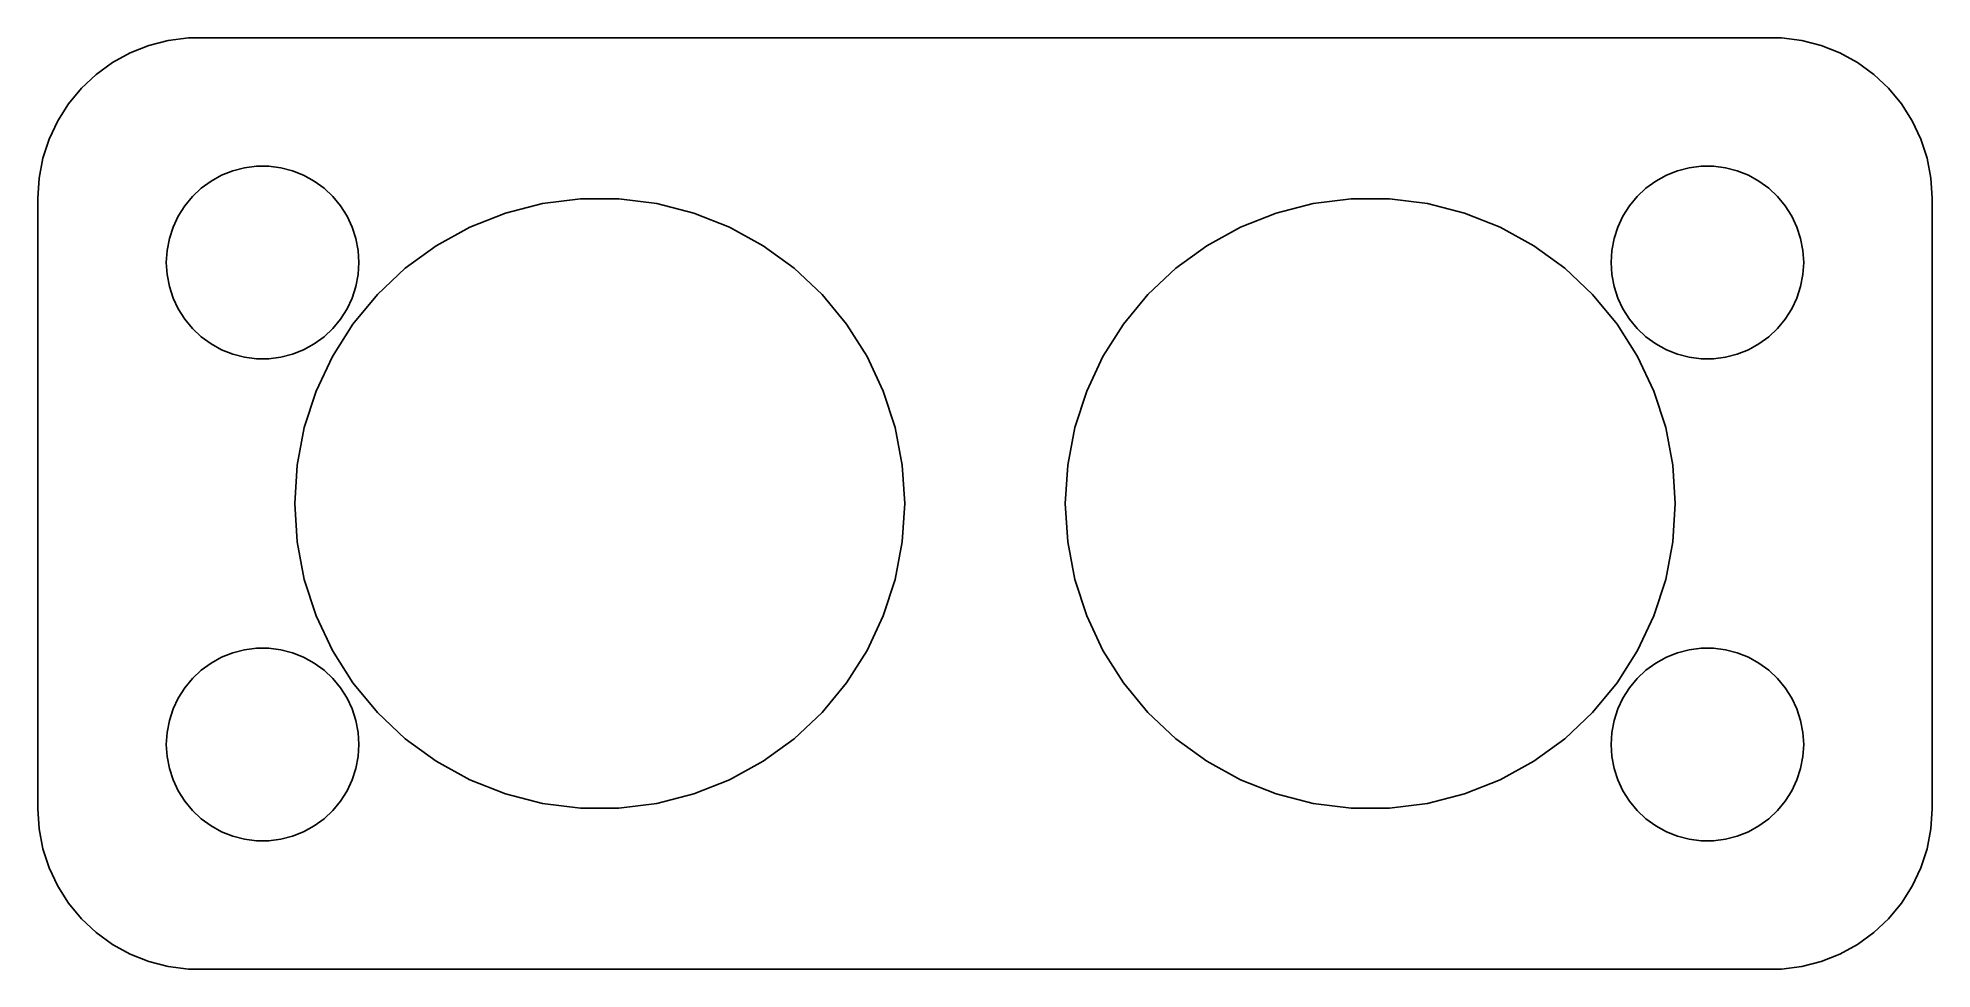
# Model space of a CAD drawing. Header units: metres. Extents: x -29.5 to 29.5, y -14.5 to 14.5.
import ezdxf

# ---------------------------------------------------------------- set-up
doc = ezdxf.new("R2010")
doc.units = ezdxf.units.M

msp = doc.modelspace()

# ---------------------------------------------------------------- linework, layer by layer
for p, q in [((-26.0451, 14.2553), (-26.6289, 14.0241)), ((-25.4369, 14.4114), (-26.0451, 14.2553)), ((-24.8139, 14.4901), (-25.4369, 14.4114)), ((24.8139, 14.4901), (-24.8139, 14.4901)), ((25.4369, 14.4114), (24.8139, 14.4901)), ((26.0451, 14.2553), (25.4369, 14.4114)), ((26.6289, 14.0241), (26.0451, 14.2553)), ((-27.1791, 13.7216), (-27.6871, 13.3526)), ((-26.6289, 14.0241), (-27.1791, 13.7216)), ((27.1791, 13.7216), (26.6289, 14.0241)), ((27.6871, 13.3526), (27.1791, 13.7216)), ((-27.6871, 13.3526), (-28.1448, 12.9227)), ((28.1448, 12.9227), (27.6871, 13.3526)), ((-28.5451, 12.4389), (-28.8815, 11.9088)), ((-28.1448, 12.9227), (-28.5451, 12.4389)), ((28.5451, 12.4389), (28.1448, 12.9227)), ((28.8815, 11.9088), (28.5451, 12.4389)), ((-28.8815, 11.9088), (-29.1489, 11.3406)), ((29.1489, 11.3406), (28.8815, 11.9088)), ((-29.1489, 11.3406), (-29.3429, 10.7434)), ((29.3429, 10.7434), (29.1489, 11.3406)), ((-29.3429, 10.7434), (-29.4606, 10.1267)), ((29.4606, 10.1267), (29.3429, 10.7434)), ((-29.4606, 10.1267), (-29.5, 9.5)), ((-24.4123, 9.81154), (-24.1075, 10.033)), ((-24.1075, 10.033), (-23.7773, 10.2145)), ((-23.7773, 10.2145), (-23.427, 10.3532)), ((-23.427, 10.3532), (-23.0621, 10.4469)), ((-23.0621, 10.4469), (-22.6884, 10.4941)), ((-22.6884, 10.4941), (-22.3116, 10.4941)), ((-22.3116, 10.4941), (-21.9379, 10.4469)), ((-21.9379, 10.4469), (-21.5729, 10.3532)), ((-21.5729, 10.3532), (-21.2227, 10.2145)), ((-21.2227, 10.2145), (-20.8925, 10.033)), ((-20.8925, 10.033), (-20.5877, 9.81154)), ((20.5877, 9.81154), (20.8925, 10.033)), ((20.8925, 10.033), (21.2227, 10.2145)), ((21.2227, 10.2145), (21.5729, 10.3532)), ((21.5729, 10.3532), (21.9379, 10.4469)), ((21.9379, 10.4469), (22.3116, 10.4941)), ((22.3116, 10.4941), (22.6884, 10.4941)), ((22.6884, 10.4941), (23.0621, 10.4469)), ((23.0621, 10.4469), (23.427, 10.3532)), ((23.427, 10.3532), (23.7773, 10.2145)), ((23.7773, 10.2145), (24.1075, 10.033)), ((24.1075, 10.033), (24.4123, 9.81154)), ((29.5, 9.5), (29.4606, 10.1267)), ((-29.5, 9.5), (-29.5, -9.5)), ((-24.927, 9.26335), (-24.6869, 9.55363)), ((-24.6869, 9.55363), (-24.4123, 9.81154)), ((-20.5877, 9.81154), (-20.3131, 9.55363)), ((-20.3131, 9.55363), (-20.0729, 9.26335)), ((-13.7801, 9.33173), (-12.5965, 9.48125)), ((-12.5965, 9.48125), (-11.4035, 9.48125)), ((-11.4035, 9.48125), (-10.2199, 9.33173)), ((10.2199, 9.33173), (11.4035, 9.48125)), ((11.4035, 9.48125), (12.5965, 9.48125)), ((12.5965, 9.48125), (13.7801, 9.33173)), ((20.0729, 9.26335), (20.3131, 9.55363)), ((20.3131, 9.55363), (20.5877, 9.81154)), ((24.4123, 9.81154), (24.6869, 9.55363)), ((24.6869, 9.55363), (24.927, 9.26335)), ((29.5, -9.5), (29.5, 9.5)), ((-25.2893, 8.60437), (-25.1289, 8.94525)), ((-25.1289, 8.94525), (-24.927, 9.26335)), ((-20.0729, 9.26335), (-19.8711, 8.94525)), ((-19.8711, 8.94525), (-19.7107, 8.60437)), ((-16.0449, 8.59586), (-14.9357, 9.03503)), ((-14.9357, 9.03503), (-13.7801, 9.33173)), ((-10.2199, 9.33173), (-9.06433, 9.03503)), ((-9.06433, 9.03503), (-7.95509, 8.59586)), ((7.95509, 8.59586), (9.06433, 9.03503)), ((9.06433, 9.03503), (10.2199, 9.33173)), ((13.7801, 9.33173), (14.9357, 9.03503)), ((14.9357, 9.03503), (16.0449, 8.59586)), ((19.7107, 8.60437), (19.8711, 8.94525)), ((19.8711, 8.94525), (20.0729, 9.26335)), ((24.927, 9.26335), (25.1289, 8.94525)), ((25.1289, 8.94525), (25.2893, 8.60437)), ((-25.4057, 8.24606), (-25.2893, 8.60437)), ((-19.7107, 8.60437), (-19.5942, 8.24606)), ((-17.0903, 8.0211), (-16.0449, 8.59586)), ((-7.95509, 8.59586), (-6.90964, 8.0211)), ((6.90964, 8.0211), (7.95509, 8.59586)), ((16.0449, 8.59586), (17.0903, 8.0211)), ((19.5942, 8.24606), (19.7107, 8.60437)), ((25.2893, 8.60437), (25.4057, 8.24606)), ((-25.5, 7.5), (-25.4763, 7.87599)), ((-25.4763, 7.87599), (-25.4057, 8.24606)), ((-19.5942, 8.24606), (-19.5237, 7.87599)), ((-19.5237, 7.87599), (-19.5, 7.5)), ((-18.0555, 7.31987), (-17.0903, 8.0211)), ((-6.90964, 8.0211), (-5.94446, 7.31987)), ((5.94446, 7.31987), (6.90964, 8.0211)), ((17.0903, 8.0211), (18.0555, 7.31987)), ((19.5, 7.5), (19.5237, 7.87599)), ((19.5237, 7.87599), (19.5942, 8.24606)), ((25.4057, 8.24606), (25.4763, 7.87599)), ((25.4763, 7.87599), (25.5, 7.5)), ((-25.4763, 7.12399), (-25.5, 7.5)), ((-25.4057, 6.75392), (-25.4763, 7.12399)), ((-19.5237, 7.12399), (-19.5942, 6.75392)), ((-19.5, 7.5), (-19.5237, 7.12399)), ((-18.9252, 6.50319), (-18.0555, 7.31987)), ((-5.94446, 7.31987), (-5.07478, 6.50319)), ((5.07478, 6.50319), (5.94446, 7.31987)), ((18.0555, 7.31987), (18.9252, 6.50319)), ((19.5237, 7.12399), (19.5, 7.5)), ((19.5942, 6.75392), (19.5237, 7.12399)), ((25.4763, 7.12399), (25.4057, 6.75392)), ((25.5, 7.5), (25.4763, 7.12399)), ((-25.2893, 6.39561), (-25.4057, 6.75392)), ((-19.5942, 6.75392), (-19.7107, 6.39561)), ((-19.6857, 5.58395), (-18.9252, 6.50319)), ((-5.07478, 6.50319), (-4.31433, 5.58395)), ((4.31433, 5.58395), (5.07478, 6.50319)), ((18.9252, 6.50319), (19.6857, 5.58395)), ((19.7107, 6.39561), (19.5942, 6.75392)), ((25.4057, 6.75392), (25.2893, 6.39561)), ((-25.1289, 6.05473), (-25.2893, 6.39561)), ((-24.927, 5.73663), (-25.1289, 6.05473)), ((-19.8711, 6.05473), (-20.0729, 5.73663)), ((-19.7107, 6.39561), (-19.8711, 6.05473)), ((19.8711, 6.05473), (19.7107, 6.39561)), ((20.0729, 5.73663), (19.8711, 6.05473)), ((25.1289, 6.05473), (24.927, 5.73663)), ((25.2893, 6.39561), (25.1289, 6.05473)), ((-24.6869, 5.44635), (-24.927, 5.73663)), ((-24.4123, 5.18845), (-24.6869, 5.44635)), ((-20.3131, 5.44635), (-20.5877, 5.18845)), ((-20.3249, 4.57664), (-19.6857, 5.58395)), ((-20.0729, 5.73663), (-20.3131, 5.44635)), ((-4.31433, 5.58395), (-3.67508, 4.57664)), ((3.67508, 4.57664), (4.31433, 5.58395)), ((19.6857, 5.58395), (20.3249, 4.57664)), ((20.3131, 5.44635), (20.0729, 5.73663)), ((20.5877, 5.18845), (20.3131, 5.44635)), ((24.6869, 5.44635), (24.4123, 5.18845)), ((24.927, 5.73663), (24.6869, 5.44635)), ((-24.1075, 4.96701), (-24.4123, 5.18845)), ((-23.7773, 4.78551), (-24.1075, 4.96701)), ((-23.427, 4.64682), (-23.7773, 4.78551)), ((-21.2227, 4.78551), (-21.5729, 4.64682)), ((-20.8925, 4.96701), (-21.2227, 4.78551)), ((-20.5877, 5.18845), (-20.8925, 4.96701)), ((20.8925, 4.96701), (20.5877, 5.18845)), ((21.2227, 4.78551), (20.8925, 4.96701)), ((21.5729, 4.64682), (21.2227, 4.78551)), ((23.7773, 4.78551), (23.427, 4.64682)), ((24.1075, 4.96701), (23.7773, 4.78551)), ((24.4123, 5.18845), (24.1075, 4.96701)), ((-23.0621, 4.55313), (-23.427, 4.64682)), ((-22.6884, 4.50591), (-23.0621, 4.55313)), ((-22.3116, 4.50591), (-22.6884, 4.50591)), ((-21.9379, 4.55313), (-22.3116, 4.50591)), ((-21.5729, 4.64682), (-21.9379, 4.55313)), ((-20.8329, 3.49718), (-20.3249, 4.57664)), ((-3.67508, 4.57664), (-3.16711, 3.49718)), ((3.16711, 3.49718), (3.67508, 4.57664)), ((20.3249, 4.57664), (20.8329, 3.49718)), ((21.9379, 4.55313), (21.5729, 4.64682)), ((22.3116, 4.50591), (21.9379, 4.55313)), ((22.6884, 4.50591), (22.3116, 4.50591)), ((23.0621, 4.55313), (22.6884, 4.50591)), ((23.427, 4.64682), (23.0621, 4.55313)), ((-21.2015, 2.36255), (-20.8329, 3.49718)), ((-3.16711, 3.49718), (-2.79845, 2.36255)), ((2.79845, 2.36255), (3.16711, 3.49718)), ((20.8329, 3.49718), (21.2015, 2.36255)), ((-21.4251, 1.19066), (-21.2015, 2.36255)), ((-2.79845, 2.36255), (-2.57491, 1.19066)), ((2.57491, 1.19066), (2.79845, 2.36255)), ((21.2015, 2.36255), (21.4251, 1.19066)), ((-21.5, 0), (-21.4251, 1.19066)), ((-2.57491, 1.19066), (-2.5, 0)), ((2.5, 0), (2.57491, 1.19066)), ((21.4251, 1.19066), (21.5, 0)), ((-21.4251, -1.19066), (-21.5, 0)), ((-2.5, 0), (-2.57491, -1.19066)), ((2.57491, -1.19066), (2.5, 0)), ((21.5, 0), (21.4251, -1.19066)), ((-21.2015, -2.36255), (-21.4251, -1.19066)), ((-2.57491, -1.19066), (-2.79845, -2.36255)), ((2.79845, -2.36255), (2.57491, -1.19066)), ((21.4251, -1.19066), (21.2015, -2.36255)), ((-20.8329, -3.49718), (-21.2015, -2.36255)), ((-2.79845, -2.36255), (-3.16711, -3.49718)), ((3.16711, -3.49718), (2.79845, -2.36255)), ((21.2015, -2.36255), (20.8329, -3.49718)), ((-20.3249, -4.57664), (-20.8329, -3.49718)), ((-3.16711, -3.49718), (-3.67508, -4.57664)), ((3.67508, -4.57664), (3.16711, -3.49718)), ((20.8329, -3.49718), (20.3249, -4.57664)), ((-23.7773, -4.78551), (-23.427, -4.64682)), ((-23.427, -4.64682), (-23.0621, -4.55313)), ((-23.0621, -4.55313), (-22.6884, -4.50591)), ((-22.6884, -4.50591), (-22.3116, -4.50591)), ((-22.3116, -4.50591), (-21.9379, -4.55313)), ((-21.9379, -4.55313), (-21.5729, -4.64682)), ((-21.5729, -4.64682), (-21.2227, -4.78551)), ((-19.6857, -5.58395), (-20.3249, -4.57664)), ((-3.67508, -4.57664), (-4.31433, -5.58395)), ((4.31433, -5.58395), (3.67508, -4.57664)), ((20.3249, -4.57664), (19.6857, -5.58395)), ((21.2227, -4.78551), (21.5729, -4.64682)), ((21.5729, -4.64682), (21.9379, -4.55313)), ((21.9379, -4.55313), (22.3116, -4.50591)), ((22.3116, -4.50591), (22.6884, -4.50591)), ((22.6884, -4.50591), (23.0621, -4.55313)), ((23.0621, -4.55313), (23.427, -4.64682)), ((23.427, -4.64682), (23.7773, -4.78551)), ((-24.6869, -5.44635), (-24.4123, -5.18845)), ((-24.4123, -5.18845), (-24.1075, -4.96701)), ((-24.1075, -4.96701), (-23.7773, -4.78551)), ((-21.2227, -4.78551), (-20.8925, -4.96701)), ((-20.8925, -4.96701), (-20.5877, -5.18845)), ((-20.5877, -5.18845), (-20.3131, -5.44635)), ((20.3131, -5.44635), (20.5877, -5.18845)), ((20.5877, -5.18845), (20.8925, -4.96701)), ((20.8925, -4.96701), (21.2227, -4.78551)), ((23.7773, -4.78551), (24.1075, -4.96701)), ((24.1075, -4.96701), (24.4123, -5.18845)), ((24.4123, -5.18845), (24.6869, -5.44635)), ((-25.1289, -6.05473), (-24.927, -5.73663)), ((-24.927, -5.73663), (-24.6869, -5.44635)), ((-20.3131, -5.44635), (-20.0729, -5.73663)), ((-20.0729, -5.73663), (-19.8711, -6.05473)), ((-18.9252, -6.50319), (-19.6857, -5.58395)), ((-4.31433, -5.58395), (-5.07478, -6.50319)), ((5.07478, -6.50319), (4.31433, -5.58395)), ((19.6857, -5.58395), (18.9252, -6.50319)), ((19.8711, -6.05473), (20.0729, -5.73663)), ((20.0729, -5.73663), (20.3131, -5.44635)), ((24.6869, -5.44635), (24.927, -5.73663)), ((24.927, -5.73663), (25.1289, -6.05473)), ((-25.4057, -6.75392), (-25.2893, -6.39561)), ((-25.2893, -6.39561), (-25.1289, -6.05473)), ((-19.8711, -6.05473), (-19.7107, -6.39561)), ((-19.7107, -6.39561), (-19.5942, -6.75392)), ((19.5942, -6.75392), (19.7107, -6.39561)), ((19.7107, -6.39561), (19.8711, -6.05473)), ((25.1289, -6.05473), (25.2893, -6.39561)), ((25.2893, -6.39561), (25.4057, -6.75392)), ((-25.4763, -7.12399), (-25.4057, -6.75392)), ((-19.5942, -6.75392), (-19.5237, -7.12399)), ((-18.0555, -7.31987), (-18.9252, -6.50319)), ((-5.07478, -6.50319), (-5.94446, -7.31987)), ((5.94446, -7.31987), (5.07478, -6.50319)), ((18.9252, -6.50319), (18.0555, -7.31987)), ((19.5237, -7.12399), (19.5942, -6.75392)), ((25.4057, -6.75392), (25.4763, -7.12399)), ((-25.5, -7.5), (-25.4763, -7.12399)), ((-25.4763, -7.87599), (-25.5, -7.5)), ((-19.5237, -7.12399), (-19.5, -7.5)), ((-19.5, -7.5), (-19.5237, -7.87599)), ((-17.0903, -8.0211), (-18.0555, -7.31987)), ((-5.94446, -7.31987), (-6.90964, -8.0211)), ((6.90964, -8.0211), (5.94446, -7.31987)), ((18.0555, -7.31987), (17.0903, -8.0211)), ((19.5, -7.5), (19.5237, -7.12399)), ((19.5237, -7.87599), (19.5, -7.5)), ((25.4763, -7.12399), (25.5, -7.5)), ((25.5, -7.5), (25.4763, -7.87599)), ((-25.4057, -8.24606), (-25.4763, -7.87599)), ((-25.2893, -8.60437), (-25.4057, -8.24606)), ((-19.5942, -8.24606), (-19.7107, -8.60437)), ((-19.5237, -7.87599), (-19.5942, -8.24606)), ((-16.0449, -8.59586), (-17.0903, -8.0211)), ((-6.90964, -8.0211), (-7.95509, -8.59586)), ((7.95509, -8.59586), (6.90964, -8.0211)), ((17.0903, -8.0211), (16.0449, -8.59586)), ((19.5942, -8.24606), (19.5237, -7.87599)), ((19.7107, -8.60437), (19.5942, -8.24606)), ((25.4057, -8.24606), (25.2893, -8.60437)), ((25.4763, -7.87599), (25.4057, -8.24606)), ((-25.1289, -8.94525), (-25.2893, -8.60437)), ((-19.7107, -8.60437), (-19.8711, -8.94525)), ((-14.9357, -9.03503), (-16.0449, -8.59586)), ((-7.95509, -8.59586), (-9.06433, -9.03503)), ((9.06433, -9.03503), (7.95509, -8.59586)), ((16.0449, -8.59586), (14.9357, -9.03503)), ((19.8711, -8.94525), (19.7107, -8.60437)), ((25.2893, -8.60437), (25.1289, -8.94525)), ((-24.927, -9.26335), (-25.1289, -8.94525)), ((-24.6869, -9.55363), (-24.927, -9.26335)), ((-20.0729, -9.26335), (-20.3131, -9.55363)), ((-19.8711, -8.94525), (-20.0729, -9.26335)), ((-13.7801, -9.33173), (-14.9357, -9.03503)), ((-12.5965, -9.48125), (-13.7801, -9.33173)), ((-10.2199, -9.33173), (-11.4035, -9.48125)), ((-9.06433, -9.03503), (-10.2199, -9.33173)), ((10.2199, -9.33173), (9.06433, -9.03503)), ((11.4035, -9.48125), (10.2199, -9.33173)), ((13.7801, -9.33173), (12.5965, -9.48125)), ((14.9357, -9.03503), (13.7801, -9.33173)), ((20.0729, -9.26335), (19.8711, -8.94525)), ((20.3131, -9.55363), (20.0729, -9.26335)), ((24.927, -9.26335), (24.6869, -9.55363)), ((25.1289, -8.94525), (24.927, -9.26335)), ((-29.5, -9.5), (-29.4606, -10.1267)), ((-24.4123, -9.81154), (-24.6869, -9.55363)), ((-24.1075, -10.033), (-24.4123, -9.81154)), ((-20.5877, -9.81154), (-20.8925, -10.033)), ((-20.3131, -9.55363), (-20.5877, -9.81154)), ((-11.4035, -9.48125), (-12.5965, -9.48125)), ((12.5965, -9.48125), (11.4035, -9.48125)), ((20.5877, -9.81154), (20.3131, -9.55363)), ((20.8925, -10.033), (20.5877, -9.81154)), ((24.4123, -9.81154), (24.1075, -10.033)), ((24.6869, -9.55363), (24.4123, -9.81154)), ((29.4606, -10.1267), (29.5, -9.5)), ((-29.4606, -10.1267), (-29.3429, -10.7434)), ((-23.7773, -10.2145), (-24.1075, -10.033)), ((-23.427, -10.3532), (-23.7773, -10.2145)), ((-23.0621, -10.4469), (-23.427, -10.3532)), ((-22.6884, -10.4941), (-23.0621, -10.4469)), ((-22.3116, -10.4941), (-22.6884, -10.4941)), ((-21.9379, -10.4469), (-22.3116, -10.4941)), ((-21.5729, -10.3532), (-21.9379, -10.4469)), ((-21.2227, -10.2145), (-21.5729, -10.3532)), ((-20.8925, -10.033), (-21.2227, -10.2145)), ((21.2227, -10.2145), (20.8925, -10.033)), ((21.5729, -10.3532), (21.2227, -10.2145)), ((21.9379, -10.4469), (21.5729, -10.3532)), ((22.3116, -10.4941), (21.9379, -10.4469)), ((22.6884, -10.4941), (22.3116, -10.4941)), ((23.0621, -10.4469), (22.6884, -10.4941)), ((23.427, -10.3532), (23.0621, -10.4469)), ((23.7773, -10.2145), (23.427, -10.3532)), ((24.1075, -10.033), (23.7773, -10.2145)), ((29.3429, -10.7434), (29.4606, -10.1267)), ((-29.3429, -10.7434), (-29.1489, -11.3406)), ((29.1489, -11.3406), (29.3429, -10.7434)), ((-29.1489, -11.3406), (-28.8815, -11.9088)), ((28.8815, -11.9088), (29.1489, -11.3406)), ((-28.8815, -11.9088), (-28.5451, -12.4389)), ((28.5451, -12.4389), (28.8815, -11.9088)), ((-28.5451, -12.4389), (-28.1448, -12.9227)), ((-28.1448, -12.9227), (-27.6871, -13.3526)), ((27.6871, -13.3526), (28.1448, -12.9227)), ((28.1448, -12.9227), (28.5451, -12.4389)), ((-27.6871, -13.3526), (-27.1791, -13.7216)), ((27.1791, -13.7216), (27.6871, -13.3526)), ((-27.1791, -13.7216), (-26.6289, -14.0241)), ((-26.6289, -14.0241), (-26.0451, -14.2553)), ((26.0451, -14.2553), (26.6289, -14.0241)), ((26.6289, -14.0241), (27.1791, -13.7216)), ((-26.0451, -14.2553), (-25.4369, -14.4114)), ((-25.4369, -14.4114), (-24.8139, -14.4901)), ((-24.8139, -14.4901), (24.8139, -14.4901)), ((24.8139, -14.4901), (25.4369, -14.4114)), ((25.4369, -14.4114), (26.0451, -14.2553))]:
    msp.add_line(p, q)

doc.saveas('drawing.dxf')
